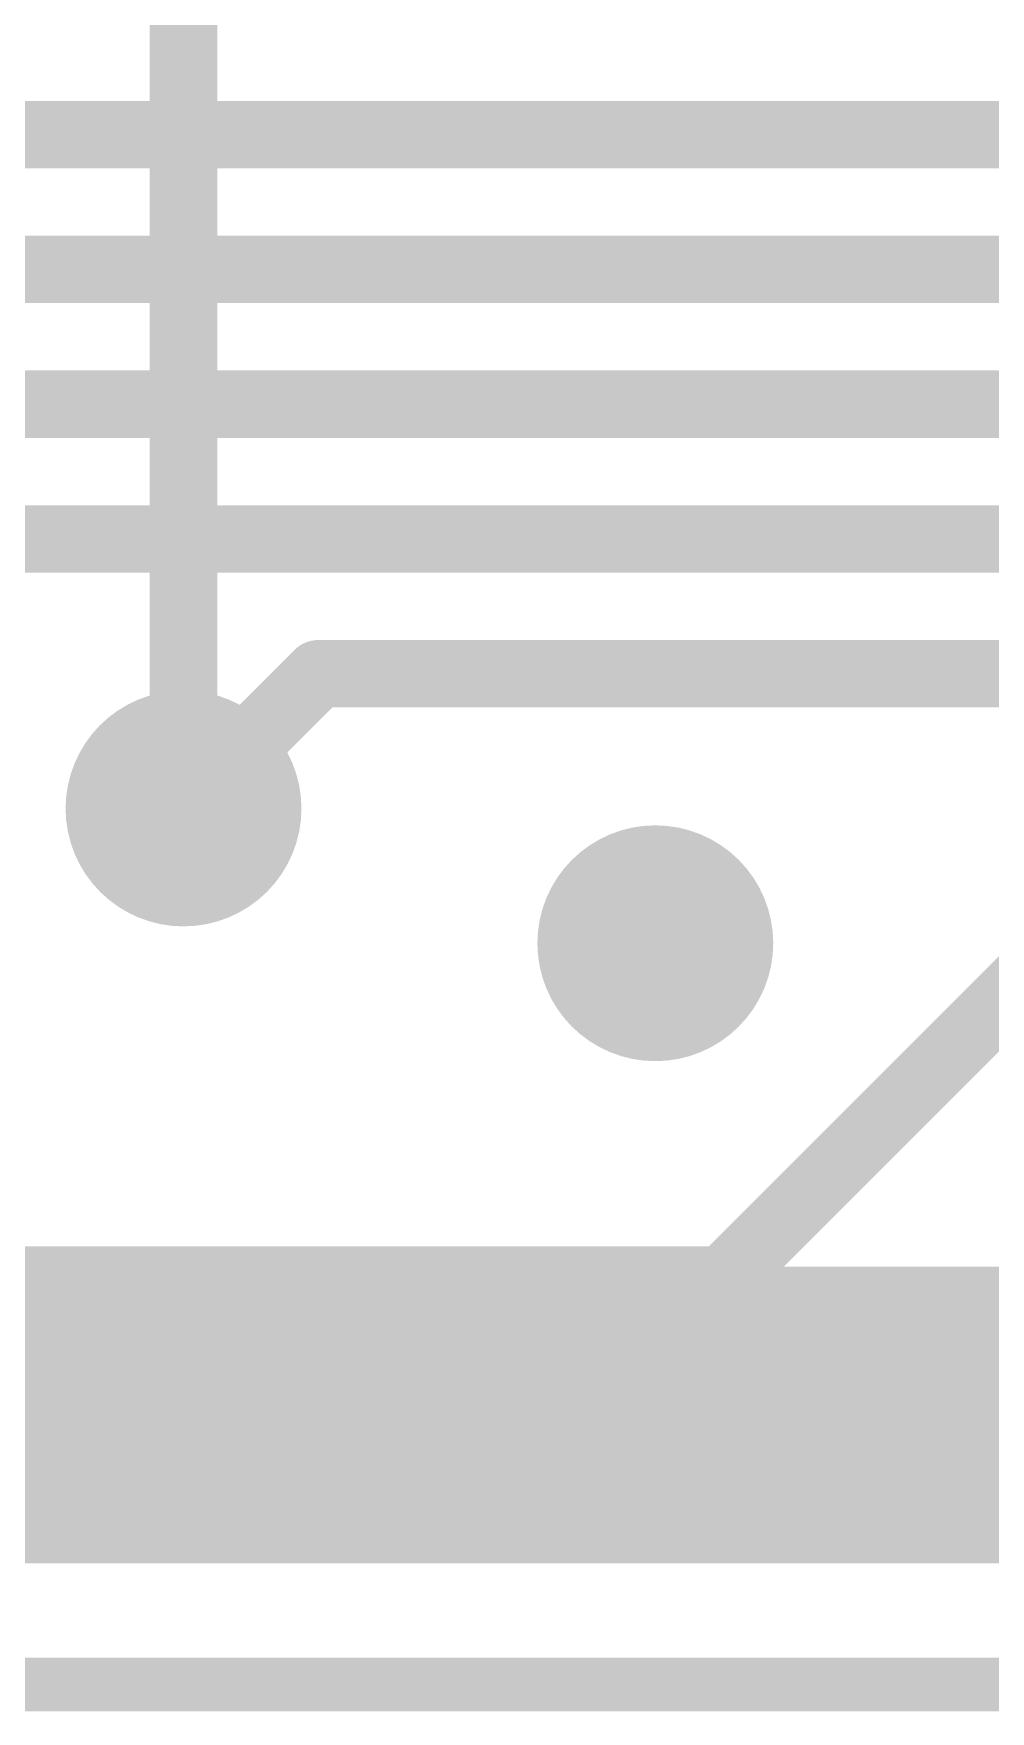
# Model space of a CAD drawing. Extents: x -1 to 106, y -18 to 72.
# Drawn here: x 26.1 to 29.71, y 44.6 to 50.93 of the extents above; entities that cross this region are included whole.
import ezdxf

# ---------------------------------------------------------------- set-up
doc = ezdxf.new("R2010")
doc.units = 0
for name, color, linetype in [('1', 12, 'CONTINUOUS'), ('16', 132, 'CONTINUOUS'), ('18', 110, 'CONTINUOUS'), ('20', 53, 'CONTINUOUS')]:
    doc.layers.add(name, color=color, linetype=linetype)

# ---------------------------------------------------------------- blocks, each defined once
blk = doc.blocks.new('ROUNDV')
at = {"const_width": 0.5}
blk.add_lwpolyline([(0, -0.25, 1), (0, 0.25, 1), (0, -0.25)], format="xyb", dxfattribs=at)

msp = doc.modelspace()

# ---------------------------------------------------------------- linework, layer by layer
at = {"layer": '1'}
for points, const_width in [([(34.544, 50.546), (22.098, 50.546)], 0.254), ([(33.782, 50.038), (22.86, 50.038)], 0.254), ([(23.876, 49.53), (33.528, 49.53)], 0.254), ([(33.274, 49.022), (25.908, 49.022)], 0.254), ([(26.67, 48.006), (27.178, 48.514)], 0.254), ([(27.178, 48.514), (33.02, 48.514)], 0.254), ([(30.48, 48.006), (28.702, 46.228)], 0.254), ([(28.702, 46.228), (18.034, 46.228)], 0.254), ([(31.242, 45.466), (6.604, 45.466)], 0.6096), ([(30.226, 44.704), (1.27, 44.704)], 0.2032)]:
    msp.add_lwpolyline(points, dxfattribs=dict(at, const_width=const_width))
at = {"layer": '1', "const_width": 0.127}
for points in [[(27.178, 48.5775, 1), (27.178, 48.4505)], [(27.2229, 48.4691, 1), (27.1331, 48.5589)], [(26.6251, 48.0509, 1), (26.7149, 47.9611)], [(28.6571, 46.2729, 1), (28.7469, 46.1831)], [(28.702, 46.1645, 1), (28.702, 46.2915)]]:
    msp.add_lwpolyline(points, format="xyb", dxfattribs=at)
at = {"layer": '16'}
for points, const_width in [([(26.67, 52.07), (26.67, 48.006)], 0.254), ([(31.242, 45.974), (6.731, 45.974)], 0.6096), ([(1.27, 44.704), (30.226, 44.704)], 0.2032)]:
    msp.add_lwpolyline(points, dxfattribs=dict(at, const_width=const_width))
at = {"layer": '16', "const_width": 0.127}
msp.add_lwpolyline([(26.6065, 48.006, 1), (26.7335, 48.006)], format="xyb", dxfattribs=at)
at = {"layer": '20', "const_width": 0.2032}
msp.add_lwpolyline([(1.4368, 44.704), (30.226, 44.704)], dxfattribs=at)

# ---------------------------------------------------------------- block references
at = {"layer": '18', "xscale": 0.889, "yscale": 0.889}
for p in [(26.67, 48.006), (26.67, 48.006), (28.448, 47.498), (28.448, 47.498)]:
    msp.add_blockref('ROUNDV', p, dxfattribs=at)

doc.saveas('drawing.dxf')
